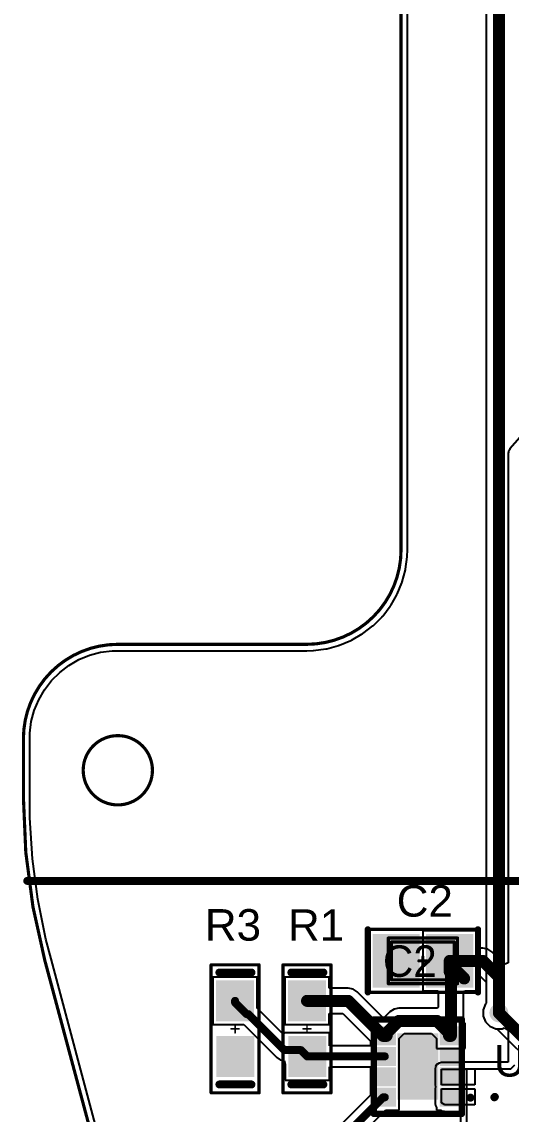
# Model space of a CAD drawing. Header units: millimetres. Extents: x -1.58 to 1.58, y -1.38 to 3.35.
# Drawn here: x -1.577 to -0.965, y 0.298 to 1.664 of the extents above; entities that cross this region are included whole.
import ezdxf

# ---------------------------------------------------------------- set-up
doc = ezdxf.new("R2010")
doc.units = ezdxf.units.MM
doc.header["$MEASUREMENT"] = 0
for name, color, linetype in [('BottomLayer', 5, 'Continuous'), ('Mechanical1', 6, 'Continuous'), ('Mechanical13', 56, 'Continuous'), ('Mechanical15', 56, 'Continuous'), ('Mechanical29', 56, 'Continuous'), ('TopLayer', 1, 'Continuous'), ('TopOverlay', 2, 'Continuous'), ('TopPaste', 8, 'Continuous'), ('TopSolder', 216, 'Continuous'), ('ViaHoleLayer', 16, 'Continuous')]:
    doc.layers.add(name, color=color, linetype=linetype)
doc.styles.add('Arial', font='arial.ttf', dxfattribs={"height": 0.2})

# ---------------------------------------------------------------- blocks, each defined once
blk = doc.blocks.new('SIL0008D_18')
at = {"layer": 'TopLayer'}
for points in [[(-0.0511811, 0.0462598), (-0.0314961, 0.0462598), (-0.0314961, 0.0305118), (-0.0511811, 0.0305118)], [(0.0314961, 0.0462598), (0.0511811, 0.0462598), (0.0511811, 0.0305118), (0.0314961, 0.0305118)], [(-0.02165355, -0.03740155), (-0.02165355, 0.03740155), (0.02165355, 0.03740155), (0.02165355, -0.03740155)], [(-0.0511811, 0.0206693), (-0.0314961, 0.0206693), (-0.0314961, 0.0049213), (-0.0511811, 0.0049213)], [(0.0314961, 0.0206693), (0.0511811, 0.0206693), (0.0511811, 0.0049213), (0.0314961, 0.0049213)], [(-0.0511811, -0.0049213), (-0.0314961, -0.0049213), (-0.0314961, -0.0206693), (-0.0511811, -0.0206693)], [(0.0314961, -0.0049213), (0.0511811, -0.0049213), (0.0511811, -0.0206693), (0.0314961, -0.0206693)], [(-0.0511811, -0.0305118), (-0.0314961, -0.0305118), (-0.0314961, -0.0462598), (-0.0511811, -0.0462598)], [(0.0314961, -0.0305118), (0.0511811, -0.0305118), (0.0511811, -0.0462598), (0.0314961, -0.0462598)]]:
    blk.add_hatch(color=1, dxfattribs=at).paths.add_polyline_path(points)
at = {"layer": 'TopPaste'}
for points in [[(-0.0511811, 0.0462598), (-0.0314961, 0.0462598), (-0.0314961, 0.0305118), (-0.0511811, 0.0305118)], [(0.0314961, 0.0462598), (0.0511811, 0.0462598), (0.0511811, 0.0305118), (0.0314961, 0.0305118)], [(-0.02165355, -0.03740155), (-0.02165355, 0.03740155), (0.02165355, 0.03740155), (0.02165355, -0.03740155)], [(-0.0511811, 0.0206693), (-0.0314961, 0.0206693), (-0.0314961, 0.0049213), (-0.0511811, 0.0049213)], [(0.0314961, 0.0206693), (0.0511811, 0.0206693), (0.0511811, 0.0049213), (0.0314961, 0.0049213)], [(-0.0511811, -0.0049213), (-0.0314961, -0.0049213), (-0.0314961, -0.0206693), (-0.0511811, -0.0206693)], [(0.0314961, -0.0049213), (0.0511811, -0.0049213), (0.0511811, -0.0206693), (0.0314961, -0.0206693)], [(-0.0511811, -0.0305118), (-0.0314961, -0.0305118), (-0.0314961, -0.0462598), (-0.0511811, -0.0462598)], [(0.0314961, -0.0305118), (0.0511811, -0.0305118), (0.0511811, -0.0462598), (0.0314961, -0.0462598)]]:
    blk.add_hatch(color=8, dxfattribs=at).paths.add_polyline_path(points)
at = {"layer": 'TopSolder'}
for points in [[(-0.0551811, 0.0502598), (-0.0274961, 0.0502598), (-0.0274961, 0.0265118), (-0.0551811, 0.0265118)], [(-0.02565355, -0.04140155), (-0.02565355, 0.04140155), (0.02565355, 0.04140155), (0.02565355, -0.04140155)], [(0.0274961, 0.0502598), (0.0551811, 0.0502598), (0.0551811, 0.0265118), (0.0274961, 0.0265118)], [(-0.0551811, 0.0246693), (-0.0274961, 0.0246693), (-0.0274961, 0.0009213), (-0.0551811, 0.0009213)], [(0.0274961, 0.0246693), (0.0551811, 0.0246693), (0.0551811, 0.0009213), (0.0274961, 0.0009213)], [(-0.0551811, -0.0009213), (-0.0274961, -0.0009213), (-0.0274961, -0.0246693), (-0.0551811, -0.0246693)], [(0.0274961, -0.0009213), (0.0551811, -0.0009213), (0.0551811, -0.0246693), (0.0274961, -0.0246693)], [(-0.0551811, -0.0265118), (-0.0274961, -0.0265118), (-0.0274961, -0.0502598), (-0.0551811, -0.0502598)], [(0.0274961, -0.0265118), (0.0551811, -0.0265118), (0.0551811, -0.0502598), (0.0274961, -0.0502598)]]:
    blk.add_hatch(color=216, dxfattribs=at).paths.add_polyline_path(points)
at = {"layer": 'Mechanical13', "const_width": 0.007874}
for points in [[(0.0551181, 0.0590551), (-0.0551181, 0.0590551)], [(-0.0551181, 0.0590551), (-0.0551181, -0.0590551)], [(0.0551181, 0.0590551), (0.0551181, -0.0590551)], [(0.0551181, -0.0590551), (-0.0551181, -0.0590551)]]:
    blk.add_lwpolyline(points, dxfattribs=at)
at = {"layer": 'Mechanical13', "const_width": 0.003937}
for points in [[(-0.0570866, 0.0590551, 1), (-0.0531496, 0.0590551, 1)], [(-0.0570866, 0.0590551, 1), (-0.0531496, 0.0590551, 1)], [(0.0531496, 0.0590551, 1), (0.0570866, 0.0590551, 1)], [(0.0531496, 0.0590551, 1), (0.0570866, 0.0590551, 1)], [(-0.0570866, -0.0590551, 1), (-0.0531496, -0.0590551, 1)], [(-0.0570866, -0.0590551, 1), (-0.0531496, -0.0590551, 1)], [(0.0531496, -0.0590551, 1), (0.0570866, -0.0590551, 1)], [(0.0531496, -0.0590551, 1), (0.0570866, -0.0590551, 1)]]:
    blk.add_lwpolyline(points, format="xyb", close=True, dxfattribs=at)
at = {"layer": 'TopOverlay', "const_width": 0.007874}
for points in [[(0.0551181, 0.0590551), (-0.0551181, 0.0590551)], [(0.0551181, -0.0590551), (-0.0551181, -0.0590551)]]:
    blk.add_lwpolyline(points, dxfattribs=at)
at = {"layer": 'TopOverlay'}
for points, const_width in [([(-0.0570866, 0.0590551, 1), (-0.0531496, 0.0590551, 1)], 0.003937), ([(0.0531496, 0.0590551, 1), (0.0570866, 0.0590551, 1)], 0.003937), ([(-0.0647638, 0.0388189, 1), (-0.0668898, 0.0388189, 1)], 0.007874), ([(-0.0688583, 0.0388189, 1), (-0.0649213, 0.0388189, 1)], 0.003937), ([(-0.0667323, 0.0388189, 1), (-0.0627953, 0.0388189, 1)], 0.003937), ([(-0.0570866, -0.0590551, 1), (-0.0531496, -0.0590551, 1)], 0.003937), ([(0.0531496, -0.0590551, 1), (0.0570866, -0.0590551, 1)], 0.003937)]:
    blk.add_lwpolyline(points, format="xyb", close=True, dxfattribs=dict(at, const_width=const_width))
blk = doc.blocks.new('RESISTOR_0603_55')
at = {"layer": 'TopLayer'}
for points in [[(-0.05618115, -0.02011815), (-0.05618115, 0.01925195), (-0.01287405, 0.01925195), (-0.01287405, -0.02011815)], [(0.01334645, -0.01968505), (0.01334645, 0.01968505), (0.05665355, 0.01968505), (0.05665355, -0.01968505)]]:
    blk.add_hatch(color=1, dxfattribs=at).paths.add_polyline_path(points)
at = {"layer": 'TopPaste'}
for points in [[(-0.05618115, -0.02011815), (-0.05618115, 0.01925195), (-0.01287405, 0.01925195), (-0.01287405, -0.02011815)], [(0.01334645, -0.01968505), (0.01334645, 0.01968505), (0.05665355, 0.01968505), (0.05665355, -0.01968505)]]:
    blk.add_hatch(color=8, dxfattribs=at).paths.add_polyline_path(points)
at = {"layer": 'TopSolder'}
for points in [[(-0.06018115, -0.02411815), (-0.06018115, 0.02325195), (-0.00887405, 0.02325195), (-0.00887405, -0.02411815)], [(0.00934645, -0.02368505), (0.00934645, 0.02368505), (0.06065355, 0.02368505), (0.06065355, -0.02368505)]]:
    blk.add_hatch(color=216, dxfattribs=at).paths.add_polyline_path(points)
at = {"layer": 'Mechanical15', "const_width": 0.004}
for points in [[(-0.08, 0.03), (-0.08, -0.03)], [(-0.08, 0.03), (0.08, 0.03)], [(0.08, 0.03), (0.08, -0.03)], [(-0.08, -0.03), (0.08, -0.03)]]:
    blk.add_lwpolyline(points, dxfattribs=at)
at = {"layer": 'Mechanical15', "const_width": 0.002}
for points in [[(-0.081, 0.03, 1), (-0.079, 0.03, 1)], [(-0.081, 0.03, 1), (-0.079, 0.03, 1)], [(0.079, 0.03, 1), (0.081, 0.03, 1)], [(0.079, 0.03, 1), (0.081, 0.03, 1)], [(-0.081, -0.03, 1), (-0.079, -0.03, 1)], [(-0.081, -0.03, 1), (-0.079, -0.03, 1)], [(0.079, -0.03, 1), (0.081, -0.03, 1)], [(0.079, -0.03, 1), (0.081, -0.03, 1)]]:
    blk.add_lwpolyline(points, format="xyb", close=True, dxfattribs=at)
at = {"layer": 'TopOverlay'}
for points, const_width in [([(-0.0695276, 0.0195669), (-0.0695276, -0.0204331)], 0.01), ([(0.0704724, 0.0195669), (0.0704724, -0.0204331)], 0.01), ([(-0.005, 0), (0.005, 0)], 0.002), ([(0, 0.005), (0, -0.005)], 0.002)]:
    blk.add_lwpolyline(points, dxfattribs=dict(at, const_width=const_width))
for points, const_width in [([(-0.0720276, 0.0195669, 1), (-0.0670276, 0.0195669, 1)], 0.005), ([(0.0679724, 0.0195669, 1), (0.0729724, 0.0195669, 1)], 0.005), ([(-0.0055, 0, 1), (-0.0045, 0, 1)], 0.001), ([(-0.0005, 0.005, 1), (0.0005, 0.005, 1)], 0.001), ([(0.0045, 0, 1), (0.0055, 0, 1)], 0.001), ([(-0.0005, -0.005, 1), (0.0005, -0.005, 1)], 0.001), ([(-0.0720276, -0.0204331, 1), (-0.0670276, -0.0204331, 1)], 0.005), ([(0.0679724, -0.0204331, 1), (0.0729724, -0.0204331, 1)], 0.005)]:
    blk.add_lwpolyline(points, format="xyb", close=True, dxfattribs=dict(at, const_width=const_width))
blk = doc.blocks.new('RESISTOR_0603_57')
at = {"layer": 'TopLayer'}
for points in [[(-0.05618115, -0.02011815), (-0.05618115, 0.01925195), (-0.01287405, 0.01925195), (-0.01287405, -0.02011815)], [(0.01334645, -0.01968505), (0.01334645, 0.01968505), (0.05665355, 0.01968505), (0.05665355, -0.01968505)]]:
    blk.add_hatch(color=1, dxfattribs=at).paths.add_polyline_path(points)
at = {"layer": 'TopPaste'}
for points in [[(-0.05618115, -0.02011815), (-0.05618115, 0.01925195), (-0.01287405, 0.01925195), (-0.01287405, -0.02011815)], [(0.01334645, -0.01968505), (0.01334645, 0.01968505), (0.05665355, 0.01968505), (0.05665355, -0.01968505)]]:
    blk.add_hatch(color=8, dxfattribs=at).paths.add_polyline_path(points)
at = {"layer": 'TopSolder'}
for points in [[(-0.06018115, -0.02411815), (-0.06018115, 0.02325195), (-0.00887405, 0.02325195), (-0.00887405, -0.02411815)], [(0.00934645, -0.02368505), (0.00934645, 0.02368505), (0.06065355, 0.02368505), (0.06065355, -0.02368505)]]:
    blk.add_hatch(color=216, dxfattribs=at).paths.add_polyline_path(points)
at = {"layer": 'Mechanical15', "const_width": 0.004}
for points in [[(-0.08, 0.03), (0.08, 0.03)], [(-0.08, 0.03), (-0.08, -0.03)], [(0.08, 0.03), (0.08, -0.03)], [(-0.08, -0.03), (0.08, -0.03)]]:
    blk.add_lwpolyline(points, dxfattribs=at)
at = {"layer": 'Mechanical15', "const_width": 0.002}
for points in [[(-0.081, 0.03, 1), (-0.079, 0.03, 1)], [(-0.081, 0.03, 1), (-0.079, 0.03, 1)], [(0.079, 0.03, 1), (0.081, 0.03, 1)], [(0.079, 0.03, 1), (0.081, 0.03, 1)], [(-0.081, -0.03, 1), (-0.079, -0.03, 1)], [(-0.081, -0.03, 1), (-0.079, -0.03, 1)], [(0.079, -0.03, 1), (0.081, -0.03, 1)], [(0.079, -0.03, 1), (0.081, -0.03, 1)]]:
    blk.add_lwpolyline(points, format="xyb", close=True, dxfattribs=at)
at = {"layer": 'TopOverlay'}
for points, const_width in [([(-0.0695276, 0.0195669), (-0.0695276, -0.0204331)], 0.01), ([(0.0704724, 0.0195669), (0.0704724, -0.0204331)], 0.01), ([(-0.005, 0), (0.005, 0)], 0.002), ([(0, 0.005), (0, -0.005)], 0.002)]:
    blk.add_lwpolyline(points, dxfattribs=dict(at, const_width=const_width))
for points, const_width in [([(-0.0720276, 0.0195669, 1), (-0.0670276, 0.0195669, 1)], 0.005), ([(0.0679724, 0.0195669, 1), (0.0729724, 0.0195669, 1)], 0.005), ([(-0.0055, 0, 1), (-0.0045, 0, 1)], 0.001), ([(-0.0005, 0.005, 1), (0.0005, 0.005, 1)], 0.001), ([(0.0045, 0, 1), (0.0055, 0, 1)], 0.001), ([(-0.0005, -0.005, 1), (0.0005, -0.005, 1)], 0.001), ([(-0.0720276, -0.0204331, 1), (-0.0670276, -0.0204331, 1)], 0.005), ([(0.0679724, -0.0204331, 1), (0.0729724, -0.0204331, 1)], 0.005)]:
    blk.add_lwpolyline(points, format="xyb", close=True, dxfattribs=dict(at, const_width=const_width))
blk = doc.blocks.new('CAPACITOR_0805_106')
at = {"layer": 'TopLayer'}
for points in [[(-0.05905515, -0.02952755), (-0.05905515, 0.02952755), (-0.007874049999999997, 0.02952755), (-0.007874050000000002, -0.02952755)], [(0.007874049999999997, -0.02952755), (0.007874050000000002, 0.02952755), (0.05905515, 0.02952755), (0.05905515, -0.02952755)]]:
    blk.add_hatch(color=1, dxfattribs=at).paths.add_polyline_path(points)
at = {"layer": 'TopPaste'}
for points in [[(-0.05905515, -0.02952755), (-0.05905515, 0.02952755), (-0.007874049999999997, 0.02952755), (-0.007874050000000002, -0.02952755)], [(0.007874049999999997, -0.02952755), (0.007874050000000002, 0.02952755), (0.05905515, 0.02952755), (0.05905515, -0.02952755)]]:
    blk.add_hatch(color=8, dxfattribs=at).paths.add_polyline_path(points)
at = {"layer": 'TopSolder'}
for points in [[(-0.06305515, -0.03352755), (-0.06305515, 0.03352755), (-0.00387405, 0.03352755), (-0.00387405, -0.03352755)], [(0.00387405, -0.03352755), (0.00387405, 0.03352755), (0.06305515, 0.03352755), (0.06305515, -0.03352755)]]:
    blk.add_hatch(color=216, dxfattribs=at).paths.add_polyline_path(points)
at = {"layer": 'Mechanical13', "const_width": 0.003937}
for points in [[(-0.0393664, 0.0236256), (0.0393701, 0.0236256)], [(-0.0393664, -0.0236192), (-0.0393664, 0.0236256)], [(0.0393701, -0.0236192), (0.0393701, 0.0236256)], [(-0.0393664, -0.0236192), (0.0393701, -0.0236192)]]:
    blk.add_lwpolyline(points, dxfattribs=at)
at = {"layer": 'Mechanical13', "const_width": 0.0019685}
for points in [[(-0.0403506, 0.0236256, 1), (-0.0383822, 0.0236256, 1)], [(-0.0403506, 0.0236256, 1), (-0.0383822, 0.0236256, 1)], [(0.0383859, 0.0236256, 1), (0.0403543, 0.0236256, 1)], [(0.0383859, 0.0236256, 1), (0.0403543, 0.0236256, 1)], [(-0.0403506, -0.0236192, 1), (-0.0383822, -0.0236192, 1)], [(-0.0403506, -0.0236192, 1), (-0.0383822, -0.0236192, 1)], [(0.0383859, -0.0236192, 1), (0.0403543, -0.0236192, 1)], [(0.0383859, -0.0236192, 1), (0.0403543, -0.0236192, 1)]]:
    blk.add_lwpolyline(points, format="xyb", close=True, dxfattribs=at)
at = {"layer": 'Mechanical15', "const_width": 0.003937}
for points in [[(-0.0688976, -0.03937), (-0.0688976, 0.0393701)], [(-0.0688976, 0.0393701), (0.0688977, 0.0393701)], [(0.0688977, -0.03937), (0.0688977, 0.0393701)], [(-0.005, 0), (0.005, 0)], [(1e-07, -0.005), (1e-07, 0.005)], [(-0.0688976, -0.03937), (0.0688977, -0.03937)]]:
    blk.add_lwpolyline(points, dxfattribs=at)
at = {"layer": 'Mechanical15', "const_width": 0.0019685}
for points in [[(-0.0698818, 0.0393701, 1), (-0.0679134, 0.0393701, 1)], [(-0.0698818, 0.0393701, 1), (-0.0679134, 0.0393701, 1)], [(0.0679135, 0.0393701, 1), (0.0698819, 0.0393701, 1)], [(0.0679135, 0.0393701, 1), (0.0698819, 0.0393701, 1)], [(-0.0059842, 0, 1), (-0.0040158, 0, 1)], [(-0.0009841, 0.005, 1), (0.0009843, 0.005, 1)], [(0.0040158, 0, 1), (0.0059842, 0, 1)], [(-0.0009841, -0.005, 1), (0.0009843, -0.005, 1)], [(-0.0698818, -0.03937, 1), (-0.0679134, -0.03937, 1)], [(-0.0698818, -0.03937, 1), (-0.0679134, -0.03937, 1)], [(0.0679135, -0.03937, 1), (0.0698819, -0.03937, 1)], [(0.0679135, -0.03937, 1), (0.0698819, -0.03937, 1)]]:
    blk.add_lwpolyline(points, format="xyb", close=True, dxfattribs=at)
at = {"layer": 'Mechanical29', "const_width": 0.003937}
for points in [[(-0.043307, -0.0285433), (-0.043307, 0.0285433)], [(-0.043307, 0.0285433), (0.0433072, 0.0285433)], [(0.0433072, -0.0285433), (0.0433072, 0.0285433)], [(-0.043307, -0.0285433), (0.0433072, -0.0285433)]]:
    blk.add_lwpolyline(points, dxfattribs=at)
at = {"layer": 'Mechanical29', "const_width": 0.0019685}
for points in [[(-0.0442912, 0.0285433, 1), (-0.0423228, 0.0285433, 1)], [(-0.0442912, 0.0285433, 1), (-0.0423228, 0.0285433, 1)], [(0.042323, 0.0285433, 1), (0.0442914, 0.0285433, 1)], [(0.042323, 0.0285433, 1), (0.0442914, 0.0285433, 1)], [(-0.0442912, -0.0285433, 1), (-0.0423228, -0.0285433, 1)], [(-0.0442912, -0.0285433, 1), (-0.0423228, -0.0285433, 1)], [(0.042323, -0.0285433, 1), (0.0442914, -0.0285433, 1)], [(0.042323, -0.0285433, 1), (0.0442914, -0.0285433, 1)]]:
    blk.add_lwpolyline(points, format="xyb", close=True, dxfattribs=at)
at = {"layer": 'TopOverlay', "const_width": 0.007874}
for points in [[(-0.0688976, -0.0393701), (-0.0688976, 0.0393701)], [(0.0688976, -0.0393701), (0.0688976, 0.0393701)]]:
    blk.add_lwpolyline(points, dxfattribs=at)
at = {"layer": 'TopOverlay', "const_width": 0.003937}
for points in [[(-0.0708661, 0.0393701, 1), (-0.0669291, 0.0393701, 1)], [(0.0669291, 0.0393701, 1), (0.0708661, 0.0393701, 1)], [(-0.0708661, -0.0393701, 1), (-0.0669291, -0.0393701, 1)], [(0.0669291, -0.0393701, 1), (0.0708661, -0.0393701, 1)]]:
    blk.add_lwpolyline(points, format="xyb", close=True, dxfattribs=at)
at = {"layer": 'Mechanical29'}
blk.add_text('C2', height=0.0393701, rotation=360, dxfattribs=at).set_placement((-0.05, -0.02))

msp = doc.modelspace()

# ---------------------------------------------------------------- hatches: boundary and pattern name
at = {"layer": 'BottomLayer'}
h = msp.add_hatch(color=5, dxfattribs=at)
edge = h.paths.add_edge_path()
edge.add_arc((-0.98, 0.425), 0.011811, 0, 360)
at = {"layer": 'TopLayer'}
h = msp.add_hatch(color=1, dxfattribs=at)
edge = h.paths.add_edge_path()
edge.add_arc((-0.98, 0.425), 0.011811, 0, 360)
at = {"layer": 'ViaHoleLayer'}
h = msp.add_hatch(color=16, dxfattribs=at)
edge = h.paths.add_edge_path()
edge.add_arc((-0.98, 0.425), 0.0059055, 0, 360)

# ---------------------------------------------------------------- linework, layer by layer
at = {"layer": 'BottomLayer'}
for p, q in [((-0.9958038, 2.153454), (-0.9958037, 0.4372132)), ((-1.0943343, 1.0039371), (-1.0943343, 1.7519685)), ((-1.0945916, 0.9959494), (-1.0943386, 1.0036743)), ((-1.0943604, 1.0038061), (-1.0943343, 1.0039371)), ((-1.0943386, 1.0036743), (-1.0943604, 1.0038061)), ((-1.0966726, 0.979847), (-1.094656, 0.9951643)), ((-1.094682, 0.9955616), (-1.0945916, 0.9959494)), ((-1.094656, 0.9951643), (-1.094682, 0.9955616)), ((-1.1008761, 0.963894), (-1.0968775, 0.978817)), ((-1.0968775, 0.978817), (-1.0968429, 0.9793454)), ((-1.0968429, 0.9793454), (-1.0966726, 0.979847)), ((-1.1071258, 0.9486261), (-1.1012136, 0.9628996)), ((-1.1012136, 0.9628996), (-1.1011103, 0.9634192)), ((-1.1011103, 0.9634192), (-1.1008761, 0.963894)), ((-1.1153151, 0.9343046), (-1.1075903, 0.9476842)), ((-1.1075903, 0.9476842), (-1.1074201, 0.9481857)), ((-1.1074201, 0.9481857), (-1.1071258, 0.9486261)), ((-1.1253036, 0.9211745), (-1.1158985, 0.9334315)), ((-1.1158985, 0.9334315), (-1.1156643, 0.9339065)), ((-1.1156643, 0.9339065), (-1.1153151, 0.9343046)), ((-1.1369203, 0.9094606), (-1.125996, 0.920385)), ((-1.125996, 0.920385), (-1.1257018, 0.9208252)), ((-1.1257018, 0.9208252), (-1.1253036, 0.9211745)), ((-1.1499669, 0.899363), (-1.1377099, 0.9087681)), ((-1.1377099, 0.9087681), (-1.1373606, 0.9091664)), ((-1.1373606, 0.9091664), (-1.1369203, 0.9094606)), ((-1.179435, 0.8846782), (-1.1651615, 0.8905904)), ((-1.1651615, 0.8905904), (-1.164721, 0.8908847)), ((-1.164721, 0.8908847), (-1.1642197, 0.8910549)), ((-1.1642197, 0.8910549), (-1.1508401, 0.8987796)), ((-1.1508401, 0.8987796), (-1.150442, 0.8991287)), ((-1.150442, 0.8991287), (-1.1499669, 0.899363)), ((-1.4921531, 0.8721807), (-1.4782151, 0.8759154)), ((-1.4782151, 0.8759154), (-1.4639082, 0.8777989)), ((-1.4639082, 0.8777989), (-1.4566927, 0.877799)), ((-1.4566927, 0.877799), (-1.2204724, 0.877799)), ((-1.2204724, 0.877799), (-1.2203415, 0.877825)), ((-1.2203415, 0.877825), (-1.2202098, 0.8778033)), ((-1.2202098, 0.8778033), (-1.212485, 0.8780561)), ((-1.212485, 0.8780561), (-1.2120971, 0.8781465)), ((-1.2120971, 0.8781465), (-1.2116997, 0.8781205)), ((-1.2116997, 0.8781205), (-1.1963824, 0.8801371)), ((-1.1963824, 0.8801371), (-1.1958808, 0.8803074)), ((-1.1958808, 0.8803074), (-1.1953524, 0.880342)), ((-1.1953524, 0.880342), (-1.1804293, 0.8843407)), ((-1.1804293, 0.8843407), (-1.1799544, 0.8845749)), ((-1.1799544, 0.8845749), (-1.179435, 0.8846782)), ((-1.5179824, 0.8594432), (-1.5054859, 0.866658)), ((-1.5054859, 0.866658), (-1.4921531, 0.8721807)), ((-1.539635, 0.8404543), (-1.5294311, 0.8506583)), ((-1.5294311, 0.8506583), (-1.5179824, 0.8594432)), ((-1.5484193, 0.8290063), (-1.539635, 0.8404543)), ((-1.5556344, 0.8165095), (-1.5484193, 0.8290063)), ((-1.561157, 0.803177), (-1.5556344, 0.8165095)), ((-1.5648918, 0.7892387), (-1.561157, 0.803177)), ((-1.5667752, 0.774932), (-1.5648918, 0.7892387)), ((-1.5667753, 0.6942146), (-1.5667752, 0.774932)), ((-1.5667753, 0.6687004), (-1.5667753, 0.6942146)), ((-1.5634379, 0.6177815), (-1.5667753, 0.6687004)), ((-1.5567774, 0.5671899), (-1.5634379, 0.6177815)), ((-1.5468224, 0.5171426), (-1.5567774, 0.5671899)), ((-1.5402189, 0.4924978), (-1.5468224, 0.5171426)), ((-1.4479054, 0.1479796), (-1.5402189, 0.4924978)), ((-0.9958037, 0.4372132), (-0.9967949, 0.436222)), ((-0.9967949, 0.436222), (-0.999811, 0.4289406)), ((-0.999811, 0.4289406), (-0.999811, 0.4210594)), ((-0.999811, 0.4210594), (-0.9967949, 0.413778)), ((-0.9967949, 0.413778), (-0.991222, 0.4082051)), ((-0.991222, 0.4082051), (-0.9839406, 0.405189)), ((-0.9839406, 0.405189), (-0.9825387, 0.405189)), ((-0.9825387, 0.405189), (-0.9311748, 0.3538251))]:
    msp.add_line(p, q, dxfattribs=at)
at = {"layer": 'BottomLayer', "const_width": 0.015}
for points in [[(-0.9800001, 2.1600001), (-0.98, 0.425)], [(-0.9799999, 0.425), (-0.9199999, 0.365)]]:
    msp.add_lwpolyline(points, dxfattribs=at)
at = {"layer": 'BottomLayer', "const_width": 0.0075}
for points in [[(-0.98375, 0.425, 1), (-0.97625, 0.425, 1)], [(-0.9837499, 0.425, 1), (-0.9762499, 0.425, 1)]]:
    msp.add_lwpolyline(points, format="xyb", close=True, dxfattribs=at)
at = {"layer": 'Mechanical1', "const_width": 0.003937}
for points in [[(-1.1023621, 1.0039371), (-1.1023621, 1.7519685)], [(-1.4566928, 0.8858268), (-1.2204723, 0.8858268)], [(-1.574803, 0.6942146), (-1.574803, 0.7677166)], [(-1.547973, 0.4904201), (-1.4556596, 0.1459018)]]:
    msp.add_lwpolyline(points, dxfattribs=at)
for points in [[(-1.1023621, 1.0039371, -0.4142135623730951), (-1.2204723, 0.8858269)], [(-1.574803, 0.7677166, -0.4142135623730951), (-1.4566928, 0.8858268)], [(-1.547973, 0.4904201, -0.06554346281523815), (-1.5748031, 0.6942146)]]:
    msp.add_lwpolyline(points, format="xyb", dxfattribs=at)
at = {"layer": 'Mechanical1'}
for points, const_width in [([(-1.1033463, 1.0039371, 1), (-1.1013779, 1.0039371, 1)], 0.0019685), ([(-1.1033463, 1.0039371, 1), (-1.1013779, 1.0039371, 1)], 0.0019685), ([(-1.457677, 0.8858268, 1), (-1.4557086, 0.8858268, 1)], 0.0019685), ([(-1.457677, 0.8858268, 1), (-1.4557086, 0.8858268, 1)], 0.0019685), ([(-1.2214565, 0.8858269, 1), (-1.2194881, 0.8858269, 1)], 0.0019685), ([(-1.2214565, 0.8858268, 1), (-1.2194881, 0.8858268, 1)], 0.0019685), ([(-1.5757872, 0.7677166, 1), (-1.5738188, 0.7677166, 1)], 0.0019685), ([(-1.5757872, 0.7677166, 1), (-1.5738188, 0.7677166, 1)], 0.0019685), ([(-1.4133857, 0.7283465, 1), (-1.4999999, 0.7283465, 1)], 0.003937), ([(-1.5009841, 0.7283465, 1), (-1.4990157, 0.7283465, 1)], 0.0019685), ([(-1.4143699, 0.7283465, 1), (-1.4124015, 0.7283465, 1)], 0.0019685), ([(-1.5757873, 0.6942146, 1), (-1.5738189, 0.6942146, 1)], 0.0019685), ([(-1.5757872, 0.6942146, 1), (-1.5738188, 0.6942146, 1)], 0.0019685), ([(-1.5489572, 0.4904201, 1), (-1.5469888, 0.4904201, 1)], 0.0019685), ([(-1.5489572, 0.4904201, 1), (-1.5469888, 0.4904201, 1)], 0.0019685)]:
    msp.add_lwpolyline(points, format="xyb", close=True, dxfattribs=dict(at, const_width=const_width))
at = {"layer": 'Mechanical15', "const_width": 0.01}
for points in [[(-1.57, 0.59), (-1.4, 0.59)], [(-1.4, 0.59), (-0.77, 0.59)]]:
    msp.add_lwpolyline(points, dxfattribs=at)
at = {"layer": 'Mechanical15', "const_width": 0.005}
for points in [[(-1.5725, 0.59, 1), (-1.5675, 0.59, 1)], [(-1.4025, 0.59, 1), (-1.3975, 0.59, 1)], [(-1.4025, 0.59, 1), (-1.3975, 0.59, 1)]]:
    msp.add_lwpolyline(points, format="xyb", close=True, dxfattribs=at)
at = {"layer": 'TopLayer'}
for p, q in [((-1.0943343, 1.0039371), (-1.0943343, 1.7519685)), ((-0.8611385, 1.2503712), (-0.9661375, 1.1303712)), ((-0.9681556, 1.1249995), (-0.9681568, 0.58)), ((-0.967897, 1.1263003), (-0.9681557, 1.125)), ((-0.9681557, 1.125), (-0.9681556, 1.1249995)), ((-0.9677256, 1.1276132), (-0.967897, 1.1263003)), ((-0.9675884, 1.1278515), (-0.9677256, 1.1276132)), ((-0.9675347, 1.1281214), (-0.9675884, 1.1278515)), ((-0.9667985, 1.1292233), (-0.9675347, 1.1281214)), ((-0.9661375, 1.1303712), (-0.9667985, 1.1292233)), ((-1.0945916, 0.9959494), (-1.0943386, 1.0036743)), ((-1.0943604, 1.0038061), (-1.0943343, 1.0039371)), ((-1.0943386, 1.0036743), (-1.0943604, 1.0038061)), ((-1.0966726, 0.979847), (-1.094656, 0.9951643)), ((-1.094682, 0.9955616), (-1.0945916, 0.9959494)), ((-1.094656, 0.9951643), (-1.094682, 0.9955616)), ((-1.1008761, 0.963894), (-1.0968775, 0.978817)), ((-1.0968775, 0.978817), (-1.0968429, 0.9793454)), ((-1.0968429, 0.9793454), (-1.0966726, 0.979847)), ((-1.1071258, 0.9486261), (-1.1012136, 0.9628996)), ((-1.1012136, 0.9628996), (-1.1011103, 0.9634192)), ((-1.1011103, 0.9634192), (-1.1008761, 0.963894)), ((-1.1153151, 0.9343046), (-1.1075903, 0.9476842)), ((-1.1075903, 0.9476842), (-1.1074201, 0.9481857)), ((-1.1074201, 0.9481857), (-1.1071258, 0.9486261)), ((-1.1253036, 0.9211745), (-1.1158985, 0.9334315)), ((-1.1158985, 0.9334315), (-1.1156643, 0.9339065)), ((-1.1156643, 0.9339065), (-1.1153151, 0.9343046)), ((-1.1369203, 0.9094606), (-1.125996, 0.920385)), ((-1.125996, 0.920385), (-1.1257018, 0.9208252)), ((-1.1257018, 0.9208252), (-1.1253036, 0.9211745)), ((-1.1499669, 0.899363), (-1.1377099, 0.9087681)), ((-1.1377099, 0.9087681), (-1.1373606, 0.9091664)), ((-1.1373606, 0.9091664), (-1.1369203, 0.9094606)), ((-1.179435, 0.8846782), (-1.1651615, 0.8905904)), ((-1.1651615, 0.8905904), (-1.164721, 0.8908847)), ((-1.164721, 0.8908847), (-1.1642197, 0.8910549)), ((-1.1642197, 0.8910549), (-1.1508401, 0.8987796)), ((-1.1508401, 0.8987796), (-1.150442, 0.8991287)), ((-1.150442, 0.8991287), (-1.1499669, 0.899363)), ((-1.4921531, 0.8721807), (-1.4782151, 0.8759154)), ((-1.4782151, 0.8759154), (-1.4639082, 0.8777989)), ((-1.4639082, 0.8777989), (-1.4566927, 0.877799)), ((-1.4566927, 0.877799), (-1.2204724, 0.877799)), ((-1.2204724, 0.877799), (-1.2203415, 0.877825)), ((-1.2203415, 0.877825), (-1.2202098, 0.8778033)), ((-1.2202098, 0.8778033), (-1.212485, 0.8780561)), ((-1.212485, 0.8780561), (-1.2120971, 0.8781465)), ((-1.2120971, 0.8781465), (-1.2116997, 0.8781205)), ((-1.2116997, 0.8781205), (-1.1963824, 0.8801371)), ((-1.1963824, 0.8801371), (-1.1958808, 0.8803074)), ((-1.1958808, 0.8803074), (-1.1953524, 0.880342)), ((-1.1953524, 0.880342), (-1.1804293, 0.8843407)), ((-1.1804293, 0.8843407), (-1.1799544, 0.8845749)), ((-1.1799544, 0.8845749), (-1.179435, 0.8846782)), ((-1.5179824, 0.8594432), (-1.5054859, 0.866658)), ((-1.5054859, 0.866658), (-1.4921531, 0.8721807)), ((-1.539635, 0.8404543), (-1.5294311, 0.8506583)), ((-1.5294311, 0.8506583), (-1.5179824, 0.8594432)), ((-1.5484193, 0.8290063), (-1.539635, 0.8404543)), ((-1.5556344, 0.8165095), (-1.5484193, 0.8290063)), ((-1.561157, 0.803177), (-1.5556344, 0.8165095)), ((-1.5648918, 0.7892387), (-1.561157, 0.803177)), ((-1.5667752, 0.774932), (-1.5648918, 0.7892387)), ((-1.5667753, 0.6942146), (-1.5667752, 0.774932)), ((-1.5667753, 0.6687004), (-1.5667753, 0.6942146)), ((-1.5634379, 0.6177815), (-1.5667753, 0.6687004)), ((-1.5567774, 0.5671899), (-1.5634379, 0.6177815)), ((-0.9681568, 0.58), (-0.9681567, 0.4875776)), ((-1.5468224, 0.5171426), (-1.5567774, 0.5671899)), ((-1.0079449, 0.5275275), (-1.0751259, 0.5275275)), ((-1.0751259, 0.5275275), (-1.0751259, 0.4524725)), ((-1.0079449, 0.5058037), (-1.0079449, 0.5275275)), ((-1.5402189, 0.4924978), (-1.5468224, 0.5171426)), ((-1, 0.5058037), (-1.0079449, 0.5058037)), ((-0.9939522, 0.5046007), (-1, 0.5058037)), ((-1.4479054, 0.1479796), (-1.5402189, 0.4924978)), ((-0.9888251, 0.5011749), (-0.9939522, 0.5046007)), ((-0.9731567, 0.4855065), (-0.9888251, 0.5011749)), ((-0.9681567, 0.4875776), (-0.9731567, 0.4855065)), ((-1.282315, 0.4696535), (-1.337685, 0.4696535)), ((-1.337685, 0.4696535), (-1.337685, 0.4103465)), ((-1.282315, 0.43106), (-1.282315, 0.4696535)), ((-1.192315, 0.4696535), (-1.247685, 0.4696535)), ((-1.247685, 0.4696535), (-1.247685, 0.4103465)), ((-1.192315, 0.4558037), (-1.192315, 0.4696535)), ((-1.0079449, 0.4664451), (-1.0076411, 0.4679724)), ((-1.0079449, 0.4524725), (-1.0079449, 0.4664451)), ((-1.0077026, 0.4682817), (-1.0049024, 0.4701662)), ((-1.0076411, 0.4679724), (-1.0077026, 0.4682817)), ((-1.0049024, 0.4701662), (-1.0029449, 0.4705951)), ((-1.0029449, 0.4705951), (-0.9958037, 0.4634539)), ((-1.1684646, 0.4558037), (-1.192315, 0.4558037)), ((-1.1624168, 0.4546007), (-1.1684646, 0.4558037)), ((-1.1572897, 0.4511749), (-1.1624168, 0.4546007)), ((-1.124287, 0.4181722), (-1.1572897, 0.4511749)), ((-1.0751259, 0.4524725), (-1.0558037, 0.4524725)), ((-1.0558037, 0.4524725), (-1.0558037, 0.4322515)), ((-1.0241963, 0.4515519), (-1.0234447, 0.4521687)), ((-1.0241963, 0.4120551), (-1.0241963, 0.4515519)), ((-1.0234447, 0.4521687), (-1.0219175, 0.4524725)), ((-1.0219175, 0.4524725), (-1.0079449, 0.4524725)), ((-0.9958037, 0.4634539), (-0.9958037, 0.4372132)), ((-0.9958037, 0.4372132), (-0.9967949, 0.436222)), ((-1.2501716, 0.3989166), (-1.282315, 0.43106)), ((-1.192315, 0.4103465), (-1.192315, 0.4241963)), ((-1.192315, 0.4241963), (-1.1750107, 0.4241963)), ((-1.1750107, 0.4241963), (-1.1405197, 0.3897053)), ((-1.1162843, 0.4261749), (-1.124287, 0.4181722)), ((-1.1111572, 0.4296007), (-1.1162843, 0.4261749)), ((-1.1051094, 0.4308037), (-1.1111572, 0.4296007)), ((-1.0575679, 0.4308037), (-1.1051094, 0.4308037)), ((-1.0558037, 0.4322515), (-1.0575679, 0.4308037)), ((-0.9967949, 0.436222), (-0.999811, 0.4289406)), ((-0.999811, 0.4289406), (-0.999811, 0.4210594)), ((-1.337685, 0.4103465), (-1.2990915, 0.4103465)), ((-1.2990915, 0.4103465), (-1.2577666, 0.3690216)), ((-1.247685, 0.4103465), (-1.192315, 0.4103465)), ((-1.0221575, 0.4120551), (-1.0241963, 0.4120551)), ((-1.0221575, 0.3803071), (-1.0221575, 0.4120551)), ((-0.999811, 0.4210594), (-0.9967949, 0.413778)), ((-0.9967949, 0.413778), (-0.991222, 0.4082051)), ((-1.2472518, 0.400126), (-1.2501716, 0.3989166)), ((-1.2472518, 0.4001259), (-1.2472518, 0.400126)), ((-1.1918819, 0.4001259), (-1.2472518, 0.4001259)), ((-1.1918819, 0.3838453), (-1.1918819, 0.4001259)), ((-1.1048347, 0.3929249), (-1.0985633, 0.3991963)), ((-1.0985633, 0.3991963), (-1.0641139, 0.3991963)), ((-1.0641139, 0.3991963), (-1.0578425, 0.3929249)), ((-0.991222, 0.4082051), (-0.9839406, 0.405189)), ((-0.9839406, 0.405189), (-0.9760594, 0.405189)), ((-0.9760594, 0.405189), (-0.9731568, 0.4063913)), ((-0.9731568, 0.4063913), (-0.9681567, 0.4030504)), ((-0.9681567, 0.4030504), (-0.9681567, 0.3633786)), ((-1.1405197, 0.3838453), (-1.1918819, 0.3838453)), ((-1.1405197, 0.3897053), (-1.1405197, 0.3838453)), ((-1.1048347, 0.3547166), (-1.1048347, 0.3929249)), ((-1.0578425, 0.3929249), (-1.0578425, 0.3803071)), ((-1.2577666, 0.3690216), (-1.2534664, 0.3661483)), ((-1.0578425, 0.3803071), (-1.0221575, 0.3803071)), ((-1.2534664, 0.3661483), (-1.2483942, 0.3651393)), ((-1.2483942, 0.3651393), (-1.2472519, 0.3603465)), ((-1.2472519, 0.3603465), (-1.2472519, 0.3408189)), ((-1.1918819, 0.3408189), (-1.1918819, 0.3573359)), ((-1.1918819, 0.3573359), (-1.1405197, 0.3573359)), ((-1.1405197, 0.3573359), (-1.1405197, 0.3222805)), ((-1.0592209, 0.357838), (-1.0598418, 0.3547166)), ((-1.0578425, 0.359901), (-1.0592209, 0.357838)), ((-1.0568695, 0.360874), (-1.0578425, 0.360874)), ((-1.0578425, 0.360874), (-1.0578425, 0.359901)), ((-1.0548065, 0.3622524), (-1.0568695, 0.360874)), ((-1.0516851, 0.3628733), (-1.0548065, 0.3622524)), ((-1.0235822, 0.3628733), (-1.0516851, 0.3628733)), ((-1.0221575, 0.3631567), (-1.0235822, 0.3628733)), ((-0.9683787, 0.3631567), (-1.0221575, 0.3631567)), ((-0.9681567, 0.3633786), (-0.9683787, 0.3631567)), ((-0.965, 0.355), (-0.96, 0.36)), ((-1.1048347, 0.329126), (-1.1048347, 0.3547166)), ((-1.0598418, 0.3547166), (-1.0598418, 0.335)), ((-1.0516851, 0.335), (-1.0516851, 0.3547166)), ((-1.0516851, 0.3547166), (-1.0221575, 0.3547166)), ((-1.0221575, 0.3547166), (-1.0221575, 0.355)), ((-1.0221575, 0.355), (-1.01, 0.355)), ((-1.02, 0.215), (-1.02, 0.355)), ((-1.02, 0.355), (-0.965, 0.355)), ((-1.01, 0.355), (-1.01, 0.335)), ((-1.2472519, 0.3408189), (-1.1918819, 0.3408189)), ((-1.1048347, 0.3035355), (-1.1048347, 0.329126)), ((-1.0598418, 0.335), (-1.0593445, 0.3325)), ((-1.0593445, 0.3325), (-1.0598418, 0.33)), ((-1.0598418, 0.33), (-1.0598418, 0.3123939)), ((-1.01, 0.335), (-1.0516851, 0.335)), ((-1.0516851, 0.3123939), (-1.0516851, 0.33)), ((-1.0516851, 0.33), (-1.01, 0.33)), ((-1.01, 0.33), (-1.01, 0.31)), ((-1.1405197, 0.3222805), (-1.1795455, 0.2832547)), ((-1.1646827, 0.2606275), (-1.1217747, 0.3035355)), ((-1.1217747, 0.3035355), (-1.1048347, 0.3035355)), ((-1.0598418, 0.3123939), (-1.0596452, 0.3114058)), ((-1.0596452, 0.3114058), (-1.0595942, 0.3103993)), ((-1.0595942, 0.3103993), (-1.0593376, 0.3098589)), ((-1.0593376, 0.3098589), (-1.0592209, 0.3092725)), ((-1.0592209, 0.3092725), (-1.058661, 0.3084346)), ((-1.058661, 0.3084346), (-1.0582288, 0.3075245)), ((-1.0582288, 0.3075245), (-1.0578425, 0.3071755)), ((-1.0578425, 0.3071755), (-1.0578425, 0.3035355)), ((-1.0578425, 0.3035355), (-1.0527603, 0.3035355)), ((-1.0527603, 0.3035355), (-1.0518588, 0.3029971)), ((-1.0518588, 0.3029971), (-1.0512954, 0.3027965)), ((-1.0476766, 0.31), (-1.0516851, 0.3123939)), ((-1.0512954, 0.3027965), (-1.050798, 0.3024642)), ((-1.050798, 0.3024642), (-1.0498098, 0.3022676)), ((-1.0498098, 0.3022676), (-1.0488606, 0.3019297)), ((-1.0488606, 0.3019297), (-1.0482632, 0.30196)), ((-1.0482632, 0.30196), (-1.0476766, 0.3018433)), ((-1.01, 0.31), (-1.0476766, 0.31)), ((-1.0476766, 0.3018433), (-1.0281567, 0.3018433)), ((-1.0281567, 0.3018433), (-1.0281567, 0.2831567))]:
    msp.add_line(p, q, dxfattribs=at)
for points, const_width in [([(-1.0415354, 0.486063), (-1.0415354, 0.49)], 0.015), ([(-1.0415354, 0.49), (-1, 0.49)], 0.015), ([(-1.0415354, 0.4765354), (-1.0415354, 0.486063)], 0.015), ([(-1.0415354, 0.486063), (-1.04, 0.4845276)], 0.015), ([(-1.04, 0.4765354), (-1.04, 0.4845276)], 0.015), ([(-1, 0.49), (-0.98, 0.47)], 0.015), ([(-1.0415354, 0.4765354), (-1.04, 0.4765354)], 0.015), ([(-1.04, 0.4765354), (-1.0320078, 0.4765354)], 0.015), ([(-1.04, 0.3961811), (-1.04, 0.4765354)], 0.015), ([(-1.0320078, 0.4765354), (-1.0234448, 0.4679724)], 0.015), ([(-0.98, 0.425), (-0.98, 0.47)], 0.015), ([(-1.31, 0.4380315), (-1.31, 0.44)], 0.01), ([(-1.31, 0.4380315), (-1.2953149, 0.4233464)], 0.01), ([(-1.22, 0.44), (-1.1684646, 0.44)], 0.015), ([(-1.1684646, 0.44), (-1.1246457, 0.3961811)], 0.015), ([(-1.2953149, 0.4233464), (-1.2933464, 0.4233464)], 0.01), ([(-1.2933464, 0.4233464), (-1.2483941, 0.3783941)], 0.01), ([(-1.1203347, 0.3997747), (-1.1051094, 0.415)], 0.015), ([(-1.1051094, 0.415), (-1.0575678, 0.415)], 0.015), ([(-1.0575678, 0.415), (-1.0423425, 0.3997747)], 0.015), ([(-1.1246457, 0.3961811), (-1.1226772, 0.3961811)], 0.015), ([(-1.1226772, 0.3961811), (-1.1207087, 0.3961811)], 0.015), ([(-1.1207087, 0.3961811), (-1.1203347, 0.3965551)], 0.015), ([(-1.1203347, 0.3965551), (-1.1203347, 0.3997747)], 0.015), ([(-1.0423425, 0.3965551), (-1.0423425, 0.3997747)], 0.015), ([(-1.0423425, 0.3965551), (-1.0419685, 0.3961811)], 0.015), ([(-1.0419685, 0.3961811), (-1.04, 0.3961811)], 0.015), ([(-1.2483941, 0.3783941), (-1.2274886, 0.3783941)], 0.01), ([(-1.2274886, 0.3783941), (-1.2195669, 0.3704724)], 0.01), ([(-1.2195669, 0.3704724), (-1.2194487, 0.3705906)], 0.01), ([(-1.2194487, 0.3705906), (-1.1226772, 0.3705906)], 0.01), ([(-1.1740552, 0.27), (-1.1246457, 0.3194095)], 0.01), ([(-1.1246457, 0.3194095), (-1.1226772, 0.3194095)], 0.01), ([(-0.9855905, 0.3194095), (-0.985, 0.32)], 0.01)]:
    msp.add_lwpolyline(points, dxfattribs=dict(at, const_width=const_width))
for points, const_width in [([(-1.0452854, 0.49, 1), (-1.0377854, 0.49, 1)], 0.0075), ([(-1.0452854, 0.49, 1), (-1.0377854, 0.49, 1)], 0.0075), ([(-1.0452854, 0.486063, 1), (-1.0377854, 0.486063, 1)], 0.0075), ([(-1.0452854, 0.486063, 1), (-1.0377854, 0.486063, 1)], 0.0075), ([(-1.0452854, 0.486063, 1), (-1.0377854, 0.486063, 1)], 0.0075), ([(-1.04375, 0.4845276, 1), (-1.03625, 0.4845276, 1)], 0.0075), ([(-1.04375, 0.4845276, 1), (-1.03625, 0.4845276, 1)], 0.0075), ([(-1.00375, 0.49, 1), (-0.99625, 0.49, 1)], 0.0075), ([(-1.00375, 0.49, 1), (-0.99625, 0.49, 1)], 0.0075), ([(-1.0452854, 0.4765354, 1), (-1.0377854, 0.4765354, 1)], 0.0075), ([(-1.0452854, 0.4765354, 1), (-1.0377854, 0.4765354, 1)], 0.0075), ([(-1.04375, 0.4765354, 1), (-1.03625, 0.4765354, 1)], 0.0075), ([(-1.04375, 0.4765354, 1), (-1.03625, 0.4765354, 1)], 0.0075), ([(-1.04375, 0.4765354, 1), (-1.03625, 0.4765354, 1)], 0.0075), ([(-1.04375, 0.4765354, 1), (-1.03625, 0.4765354, 1)], 0.0075), ([(-1.0357578, 0.4765354, 1), (-1.0282578, 0.4765354, 1)], 0.0075), ([(-1.0357578, 0.4765354, 1), (-1.0282578, 0.4765354, 1)], 0.0075), ([(-1.0271948, 0.4679724, 1), (-1.0196948, 0.4679724, 1)], 0.0075), ([(-0.98375, 0.47, 1), (-0.97625, 0.47, 1)], 0.0075), ([(-0.98375, 0.47, 1), (-0.97625, 0.47, 1)], 0.0075), ([(-1.3125, 0.44, 1), (-1.3075, 0.44, 1)], 0.005), ([(-1.3125, 0.4380315, 1), (-1.3075, 0.4380315, 1)], 0.005), ([(-1.3125, 0.4380315, 1), (-1.3075, 0.4380315, 1)], 0.005), ([(-1.22375, 0.44, 1), (-1.21625, 0.44, 1)], 0.0075), ([(-1.1722146, 0.44, 1), (-1.1647146, 0.44, 1)], 0.0075), ([(-1.1722146, 0.44, 1), (-1.1647146, 0.44, 1)], 0.0075), ([(-1.2978149, 0.4233464, 1), (-1.2928149, 0.4233464, 1)], 0.005), ([(-1.2978149, 0.4233464, 1), (-1.2928149, 0.4233464, 1)], 0.005), ([(-1.2958464, 0.4233464, 1), (-1.2908464, 0.4233464, 1)], 0.005), ([(-1.2958464, 0.4233464, 1), (-1.2908464, 0.4233464, 1)], 0.005), ([(-0.98375, 0.425, 1), (-0.97625, 0.425, 1)], 0.0075), ([(-1.1088594, 0.415, 1), (-1.1013594, 0.415, 1)], 0.0075), ([(-1.1088594, 0.415, 1), (-1.1013594, 0.415, 1)], 0.0075), ([(-1.0613178, 0.415, 1), (-1.0538178, 0.415, 1)], 0.0075), ([(-1.0613178, 0.415, 1), (-1.0538178, 0.415, 1)], 0.0075), ([(-1.1283957, 0.3961811, 1), (-1.1208957, 0.3961811, 1)], 0.0075), ([(-1.1283957, 0.3961811, 1), (-1.1208957, 0.3961811, 1)], 0.0075), ([(-1.1264272, 0.3961811, 1), (-1.1189272, 0.3961811, 1)], 0.0075), ([(-1.1264272, 0.3961811, 1), (-1.1189272, 0.3961811, 1)], 0.0075), ([(-1.1244587, 0.3961811, 1), (-1.1169587, 0.3961811, 1)], 0.0075), ([(-1.1244587, 0.3961811, 1), (-1.1169587, 0.3961811, 1)], 0.0075), ([(-1.1240847, 0.3997747, 1), (-1.1165847, 0.3997747, 1)], 0.0075), ([(-1.1240847, 0.3997747, 1), (-1.1165847, 0.3997747, 1)], 0.0075), ([(-1.1240847, 0.3965551, 1), (-1.1165847, 0.3965551, 1)], 0.0075), ([(-1.1240847, 0.3965551, 1), (-1.1165847, 0.3965551, 1)], 0.0075), ([(-1.0460925, 0.3997747, 1), (-1.0385925, 0.3997747, 1)], 0.0075), ([(-1.0460925, 0.3997747, 1), (-1.0385925, 0.3997747, 1)], 0.0075), ([(-1.0460925, 0.3965551, 1), (-1.0385925, 0.3965551, 1)], 0.0075), ([(-1.0460925, 0.3965551, 1), (-1.0385925, 0.3965551, 1)], 0.0075), ([(-1.0457185, 0.3961811, 1), (-1.0382185, 0.3961811, 1)], 0.0075), ([(-1.0457185, 0.3961811, 1), (-1.0382185, 0.3961811, 1)], 0.0075), ([(-1.04375, 0.3961811, 1), (-1.03625, 0.3961811, 1)], 0.0075), ([(-1.04375, 0.3961811, 1), (-1.03625, 0.3961811, 1)], 0.0075), ([(-1.2508941, 0.3783941, 1), (-1.2458941, 0.3783941, 1)], 0.005), ([(-1.2508941, 0.3783941, 1), (-1.2458941, 0.3783941, 1)], 0.005), ([(-1.2299886, 0.3783941, 1), (-1.2249886, 0.3783941, 1)], 0.005), ([(-1.2299886, 0.3783941, 1), (-1.2249886, 0.3783941, 1)], 0.005), ([(-1.2220669, 0.3704724, 1), (-1.2170669, 0.3704724, 1)], 0.005), ([(-1.2220669, 0.3704724, 1), (-1.2170669, 0.3704724, 1)], 0.005), ([(-1.2219487, 0.3705906, 1), (-1.2169487, 0.3705906, 1)], 0.005), ([(-1.2219487, 0.3705906, 1), (-1.2169487, 0.3705906, 1)], 0.005), ([(-1.1251772, 0.3705906, 1), (-1.1201772, 0.3705906, 1)], 0.005), ([(-1.1271457, 0.3194095, 1), (-1.1221457, 0.3194095, 1)], 0.005), ([(-1.1271457, 0.3194095, 1), (-1.1221457, 0.3194095, 1)], 0.005), ([(-1.1251772, 0.3194095, 1), (-1.1201772, 0.3194095, 1)], 0.005), ([(-0.9880905, 0.3194095, 1), (-0.9830905, 0.3194095, 1)], 0.005), ([(-0.9875, 0.32, 1), (-0.9825, 0.32, 1)], 0.005)]:
    msp.add_lwpolyline(points, format="xyb", close=True, dxfattribs=dict(at, const_width=const_width))

# ---------------------------------------------------------------- block references
msp.add_blockref('CAPACITOR_0805_106', (-1.075, 0.49))
for name, p, rotation in [('RESISTOR_0603_55', (-1.31, 0.405), 90), ('RESISTOR_0603_57', (-1.22, 0.405), 90), ('SIL0008D_18', (-1.0813386, 0.3577953), 180)]:
    msp.add_blockref(name, p, dxfattribs=dict(rotation=rotation))

# ---------------------------------------------------------------- texts
at = {"layer": 'TopOverlay', "style": 'Arial'}
for s, p in [('C2', (-1.1077978, 0.5453213)), ('R3', (-1.3477978, 0.5153213)), ('R1', (-1.2437716, 0.5150788)), ('U1', (-0.9862382, 0.3453213))]:
    msp.add_text(s, height=0.0393701, dxfattribs=at).set_placement(p)

doc.saveas('drawing.dxf')
